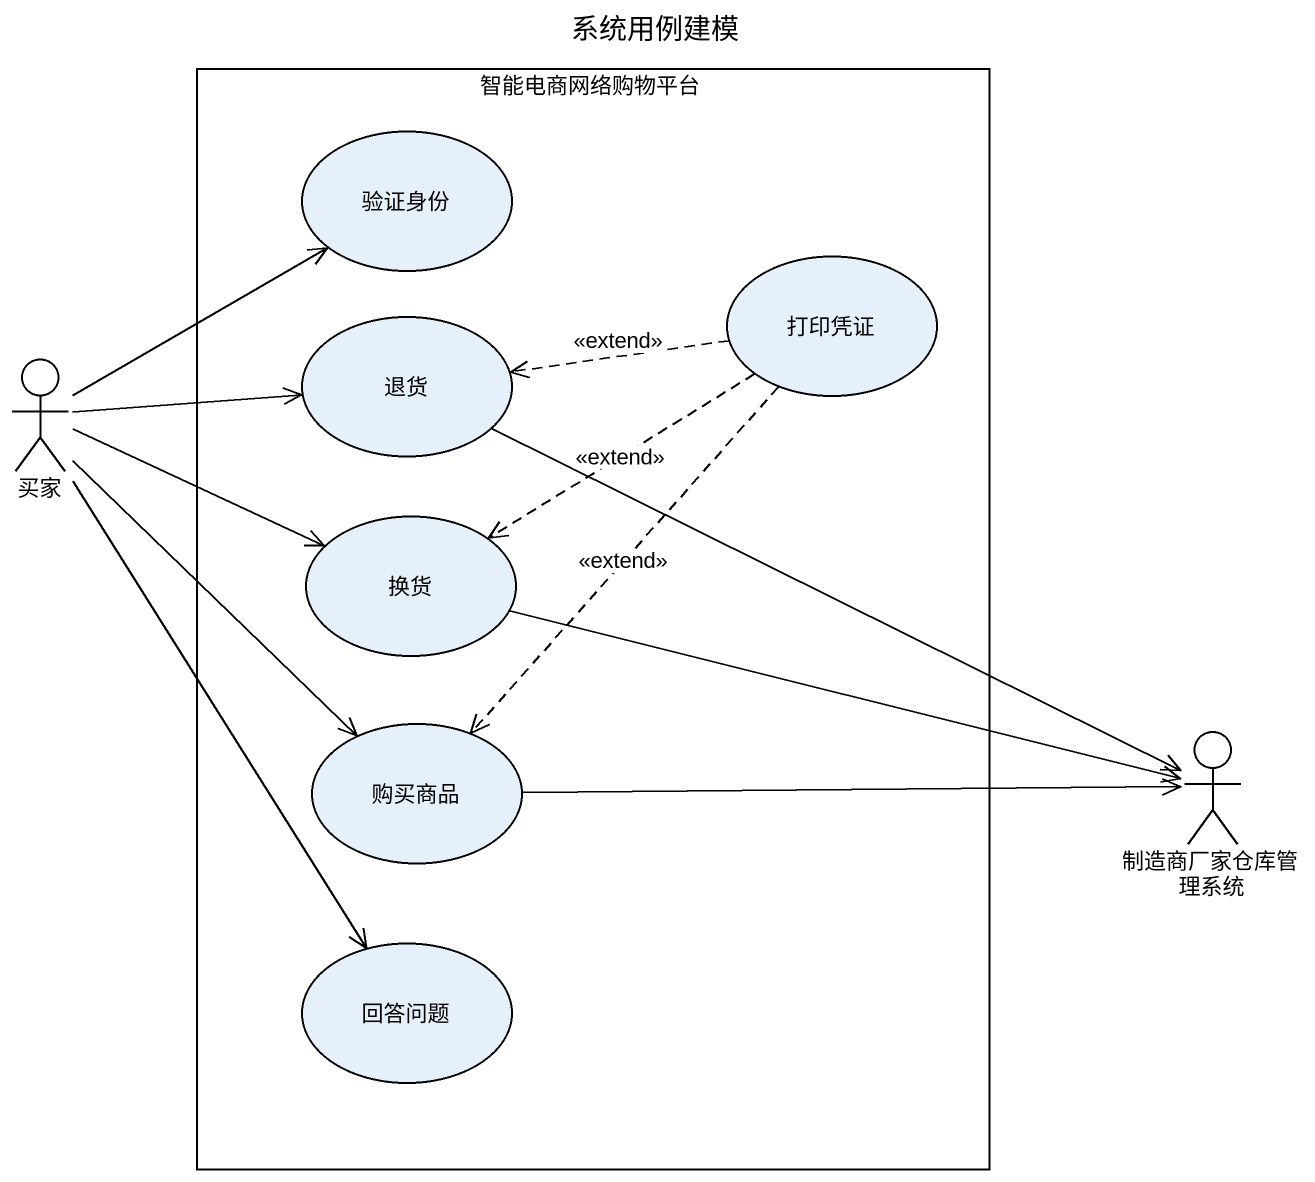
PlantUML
@startuml
title 系统用例建模
rectangle 智能电商网络购物平台 {
  usecase 验证身份
  usecase 打印凭证
  usecase 退货
  usecase 换货
  usecase 购买商品
  usecase 回答问题
}
actor 买家
actor 制造商厂家仓库管理系统
打印凭证 .left.> 退货 : <<extend>>
打印凭证 ..> 换货 : <<extend>>
打印凭证 ..> 购买商品 : <<extend>>
买家 -up-> 验证身份
买家 -right-> 退货
买家 -right-> 换货
买家 --> 购买商品
买家 --> 回答问题
制造商厂家仓库管理系统 <-left- 退货
制造商厂家仓库管理系统 <-left- 换货
制造商厂家仓库管理系统 <-left- 购买商品
@enduml
